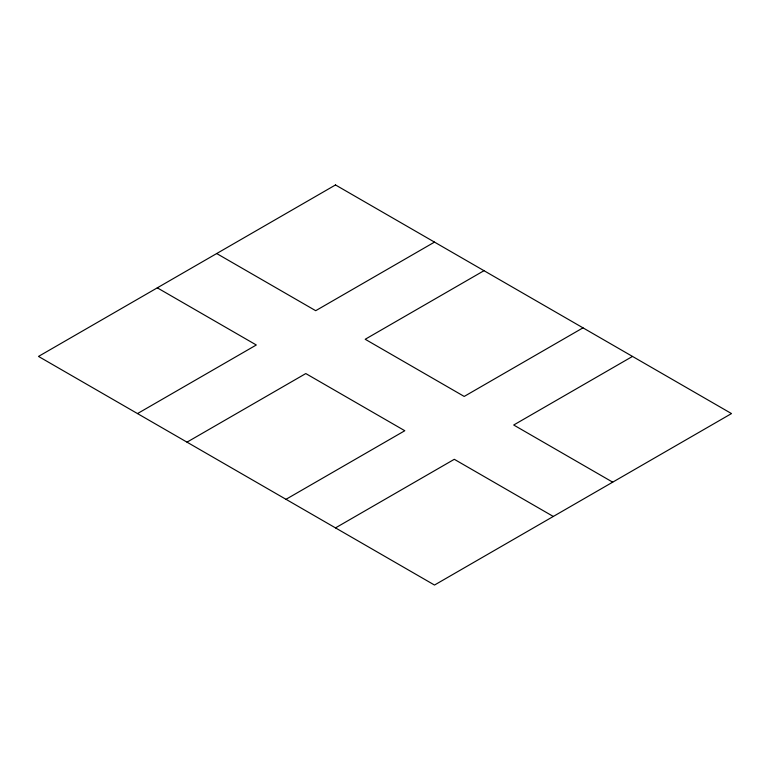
<?xml version="1.0" encoding="UTF-8"?>
<svg xmlns="http://www.w3.org/2000/svg" width="770" height="770" viewBox="0 0 770 770"><rect width="100%" height="100%" fill="white"/><g stroke="black" fill="none" stroke-linecap="round" stroke-linejoin="round"><path stroke-width="1.16" d="M137.503 413.577L256.304 344.989L157.301 287.836M434.501 242.107L315.7 310.695L216.697 253.542M187.004 442.153L305.796 373.565L404.799 430.728L285.997 499.316M484.003 270.684L365.201 339.272L464.204 396.435L582.996 327.847M335.499 527.893L454.3 459.305L553.303 516.458M632.497 356.423L513.696 425.011L612.699 482.164M335.499 184.954L38.5 356.423L434.501 585.046L731.5 413.577L335.499 184.954"/></g></svg>
